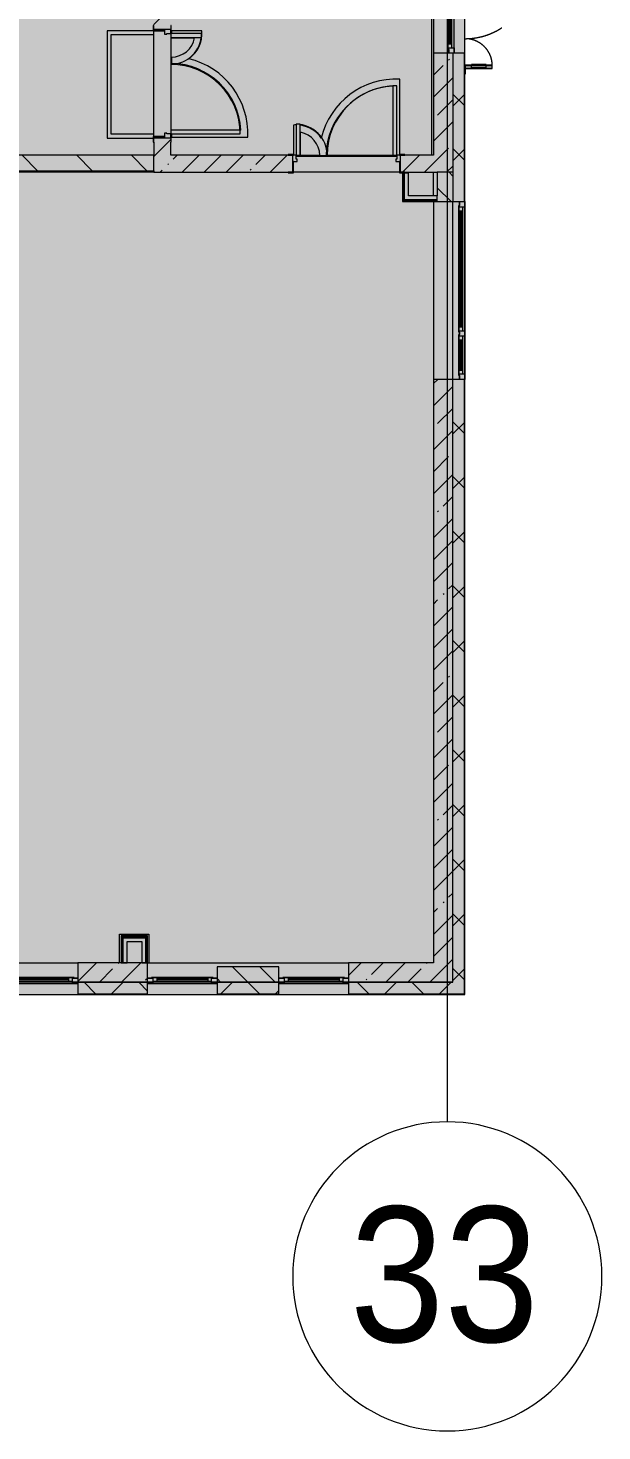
# Model space of a CAD drawing. Header units: millimetres. Extents: x 81548 to 272142, y -8553 to 29000.
# Drawn here: x 264716 to 272142, y -5906 to 12246 of the extents above; entities that cross this region are included whole.
import ezdxf

# ---------------------------------------------------------------- set-up
doc = ezdxf.new("R2010")
doc.units = ezdxf.units.MM
doc.linetypes.add('200_ШТРИХ__ш1_п0_6_', pattern=[800, 500, -300])
doc.linetypes.add('Осевая', pattern=[31.75, 6.35, -4.7625, 15.875, -4.7625])
doc.layers.add('A-DETL-GENF-2', color=7, linetype='Continuous', lineweight=9, true_color=0xc0c0c0, transparency=0.4)
for name, color, linetype, lineweight in [('A-DETL-MBND-1', 7, '200_ШТРИХ__ш1_п0_6_', 9), ('A-WALL-3', 7, 'Continuous', 5), ('I-WALL-4', 7, 'Continuous', 5), ('S-COLS-3', 7, 'Continuous', 5), ('Оси', 7, 'Continuous', 9), ('Оси-1', 7, 'Continuous', 20), ('Оси-2', 7, 'Осевая', 9)]:
    doc.layers.add(name, color=color, linetype=linetype, lineweight=lineweight)
for name, color, linetype, lineweight, true_color in [('A-DOOR-1', 7, 'Continuous', 5, 0xb7b7b7), ('A-DOOR-2', 7, 'Continuous', 5, 0xe2e2e2), ('A-DOOR-FRAM-1', 7, 'Continuous', 5, 0xe2e2e2), ('A-DOOR-FRAM-2', 7, 'Continuous', 5, 0xb7b7b7), ('A-FLOR-2', 7, 'Continuous', 5, 0xb7b7b7), ('A-GLAZ-2', 7, 'Continuous', 5, 0x737373), ('A-WALL-4', 7, 'Continuous', 5, 0x737373), ('A-WALL-5', 7, 'Continuous', 9, 0x737373), ('I-WALL-3', 7, 'Continuous', 9, 0xe7e7e7), ('I-WALL-5', 7, 'Continuous', 5, 0x737373), ('S-COLS-4', 7, 'Continuous', 5, 0x737373)]:
    doc.layers.add(name, color=color, linetype=linetype, lineweight=lineweight, true_color=true_color)
doc.styles.add('Arial_1', font='arial.ttf', dxfattribs={"width": 0.9, "height": 1750})
pattern_1 = [(135, (145131.52, 0), (-176.7767, -176.7767), [])]
pattern_2 = [(45, (145131.5, 0), (-353.5534, 353.5534), []), (135, (145131.5, 0), (-353.5534, -353.5534), [])]
pattern_3 = [(45, (145131.5, 0), (-285.1231, 285.1231), []), (45, (145416.64, 0), (-285.1231, 285.1231), [504.031, -100.806, 16.764, -84.042])]
pattern_4 = [(45, (145131.5, 0), (-530.33, 530.33), []), (135, (145131.5, 0), (-530.33, -530.33), [])]

# ---------------------------------------------------------------- blocks, each defined once
blk = doc.blocks.new('110_Дверь_СКБ_2Ст - Д-5_п_ Из игровой в коридор-32679362-2_10_3_птичка')
at = {"layer": 'A-DOOR-2'}
for points in [[(612.5, 110), (662.5, 110), (662.5, 1010), (612.5, 1010), (612.5, 152.6)], [(-637.5, 110), (-587.5, 110), (-587.5, 510), (-637.5, 510)], [(712.5, -110), (712.5, 30), (697.5, 30), (697.5, -110)]]:
    blk.add_hatch(color=256, dxfattribs=at).paths.add_polyline_path(points)
h = blk.add_hatch(color=256, dxfattribs=at)
h.paths.add_polyline_path([(652.5, 30), (712.5, 30), (712.5, 110), (662.5, 110), (662.5, 60), (652.5, 60)])
h.paths.add_polyline_path([(-687.5, 30), (-627.5, 30), (-627.5, 60), (-637.5, 60), (-637.5, 110), (-687.5, 110)])
at = {"layer": 'A-DOOR-FRAM-1'}
for points in [[(-672.5, 110), (-672.5, 118), (-742.5, 118), (-742.5, 110)], [(-672.5, -110), (-672.5, 30), (-687.5, 30), (-687.5, -110)], [(767.5, 110), (767.5, 118), (697.5, 118), (697.5, 110)], [(-672.5, -118), (-672.5, -110), (-742.5, -110), (-742.5, -118)], [(767.5, -118), (767.5, -110), (697.5, -110), (697.5, -118)]]:
    blk.add_hatch(color=256, dxfattribs=at).paths.add_polyline_path(points)
at = {"layer": 'A-DOOR-1'}
for p, q in [((662.5, 1010), (612.5, 1010)), ((612.5, 1010), (612.5, 110)), ((662.5, 110), (662.5, 1010)), ((-637.5, 510), (-637.5, 110)), ((-587.5, 510), (-637.5, 510)), ((-587.5, 110), (-587.5, 510)), ((-637.5, 110), (-587.5, 110)), ((612.5, 110), (662.5, 110))]:
    blk.add_line(p, q, dxfattribs=at)
for centre, radius, start, end in [((662.5, 110), 900, 90, 180), ((-637.5, 110), 400, 360, 90)]:
    blk.add_arc(centre, radius, start, end, dxfattribs=at)
at = {"layer": 'A-DOOR-FRAM-2'}
for p, q in [((-672.5, 118), (-742.5, 118)), ((-742.5, 118), (-742.5, 110)), ((-742.5, 110), (-672.5, 110)), ((-637.5, 110), (-687.5, 110)), ((-687.5, 110), (-687.5, 30)), ((-687.5, 30), (-627.5, 30)), ((-672.5, 30), (-687.5, 30)), ((-687.5, 30), (-687.5, -110)), ((-672.5, 110), (-672.5, 118)), ((-672.5, -110), (-672.5, 30)), ((-637.5, 60), (-637.5, 110)), ((-627.5, 60), (-637.5, 60)), ((-627.5, 30), (-627.5, 60)), ((662.5, 60), (652.5, 60)), ((652.5, 60), (652.5, 30)), ((652.5, 30), (712.5, 30)), ((662.5, 110), (662.5, 60)), ((712.5, 110), (662.5, 110)), ((767.5, 118), (697.5, 118)), ((697.5, 118), (697.5, 110)), ((697.5, 110), (767.5, 110)), ((712.5, 30), (697.5, 30)), ((697.5, 30), (697.5, -110)), ((712.5, 30), (712.5, 110)), ((712.5, -110), (712.5, 30)), ((767.5, 110), (767.5, 118)), ((-672.5, -110), (-742.5, -110)), ((-742.5, -110), (-742.5, -118)), ((-742.5, -118), (-672.5, -118)), ((-687.5, -110), (-672.5, -110)), ((-672.5, -118), (-672.5, -110)), ((697.5, -110), (712.5, -110)), ((767.5, -110), (697.5, -110)), ((697.5, -110), (697.5, -118)), ((697.5, -118), (767.5, -118)), ((767.5, -118), (767.5, -110))]:
    blk.add_line(p, q, dxfattribs=at)
blk = doc.blocks.new('120_Окно_СКБ_1Ст - 120_Окно_СКБ_1Ст 900х2500_h_ с форточкой-22876038-2_10_3_птичка')
at = {"layer": 'A-GLAZ-2'}
for p, q in [((-450, -127), (-450, -57)), ((-450, -57), (-380, -57)), ((450, -57), (-450, -57)), ((-380, -127), (-450, -127)), ((-450, -127), (-400, -127)), ((-380, -127), (-400, -127)), ((-400, -127), (-400, -137)), ((-400, -137), (400, -137)), ((400, -137), (-400, -137)), ((-380, -57), (-380, -127)), ((380, -87), (-380, -87)), ((-380, -87), (-380, -127)), ((-330, -137), (-330, -87)), ((-330, -107), (330, -107)), ((330, -117), (-330, -117)), ((330, -137), (330, -87)), ((380, -127), (380, -57)), ((380, -57), (450, -57)), ((380, -127), (380, -87)), ((450, -127), (380, -127)), ((400, -127), (380, -127)), ((400, -127), (450, -127)), ((400, -137), (400, -127)), ((450, -57), (450, -127))]:
    blk.add_line(p, q, dxfattribs=at)
blk = doc.blocks.new('110_Дверь_СКБ_2Ст - Д-1_л_Лестничная клетка EIS60 2-32142534-2_10_3_птичка')
at = {"layer": 'A-DOOR-2'}
for points in [[(662, 110), (662, 1010), (612, 1010), (612, 110)], [(-588, 510), (-638, 510), (-638, 110), (-588, 110), (-588, 357)], [(712, 30), (697, 30), (697, -110), (712, -108)]]:
    blk.add_hatch(color=256, dxfattribs=at).paths.add_polyline_path(points)
h = blk.add_hatch(color=256, dxfattribs=at)
h.paths.add_polyline_path([(712, 110), (662, 110), (662, 60), (652, 60), (652, 30), (712, 30)])
h.paths.add_polyline_path([(-628, 30), (-628, 60), (-638, 60), (-638, 110), (-688, 110), (-688, 30)])
at = {"layer": 'A-DOOR-FRAM-1'}
for points in [[(-673, 110), (-673, 118), (-743, 118), (-743, 110)], [(-673, 30), (-688, 30), (-688, -110), (-673, -108)], [(767, 110), (767, 118), (697, 118), (697, 110)], [(-673, -110), (-743, -110), (-743, -118), (-673, -118)], [(767, -118), (767, -110), (697, -110), (697, -118)]]:
    blk.add_hatch(color=256, dxfattribs=at).paths.add_polyline_path(points)
at = {"layer": 'A-DOOR-1'}
for p, q in [((662, 1010), (612, 1010)), ((612, 1010), (612, 110)), ((662, 110), (662, 1010)), ((-638, 510), (-638, 110)), ((-588, 510), (-638, 510)), ((-588, 110), (-588, 510)), ((-638, 110), (-588, 110)), ((612, 110), (662, 110))]:
    blk.add_line(p, q, dxfattribs=at)
for centre, radius, start, end in [((662, 110), 900, 90, 180), ((-638, 110), 400, 360, 90)]:
    blk.add_arc(centre, radius, start, end, dxfattribs=at)
at = {"layer": 'A-DOOR-FRAM-2'}
for p, q in [((-673, 118), (-743, 118)), ((-743, 118), (-743, 110)), ((-743, 110), (-673, 110)), ((-638, 110), (-688, 110)), ((-688, 110), (-688, 30)), ((-688, 30), (-628, 30)), ((-673, 30), (-688, 30)), ((-688, 30), (-688, -110)), ((-673, 110), (-673, 118)), ((-673, -110), (-673, 30)), ((-638, 60), (-638, 110)), ((-628, 60), (-638, 60)), ((-628, 30), (-628, 60)), ((662, 60), (652, 60)), ((652, 60), (652, 30)), ((652, 30), (712, 30)), ((662, 110), (662, 60)), ((712, 110), (662, 110)), ((767, 118), (697, 118)), ((697, 118), (697, 110)), ((697, 110), (767, 110)), ((712, 30), (697, 30)), ((697, 30), (697, -110)), ((712, 30), (712, 110)), ((712, -110), (712, 30)), ((767, 110), (767, 118)), ((-673, -110), (-743, -110)), ((-743, -110), (-743, -118)), ((-743, -118), (-673, -118)), ((-688, -110), (-673, -110)), ((-673, -118), (-673, -110)), ((697, -110), (712, -110)), ((767, -110), (697, -110)), ((697, -110), (697, -118)), ((697, -118), (767, -118)), ((767, -118), (767, -110))]:
    blk.add_line(p, q, dxfattribs=at)
blk = doc.blocks.new('120_Окно_СКБ_1Ст - 120_Окно_СКБ_1Ст 1200х2500_h_ с форточкой2-24160662-2_10_3_птичка')
at = {"layer": 'A-GLAZ-2'}
for p, q in [((-600, -127), (-600, -57)), ((-600, -57), (-530, -57)), ((600, -57), (-600, -57)), ((-530, -127), (-600, -127)), ((-600, -127), (-550, -127)), ((-530, -127), (-550, -127)), ((-550, -127), (-550, -137)), ((-550, -137), (550, -137)), ((550, -137), (-550, -137)), ((-530, -57), (-530, -127)), ((530, -87), (-530, -87)), ((-530, -87), (-530, -127)), ((-480, -137), (-480, -87)), ((-480, -107), (480, -107)), ((480, -117), (-480, -117)), ((480, -137), (480, -87)), ((530, -127), (530, -57)), ((530, -57), (600, -57)), ((530, -127), (530, -87)), ((600, -127), (530, -127)), ((550, -127), (530, -127)), ((550, -127), (600, -127)), ((550, -137), (550, -127)), ((600, -57), (600, -127))]:
    blk.add_line(p, q, dxfattribs=at)
blk = doc.blocks.new('120_Окно_СКБ_2Ст_Фрамуга сверху - 120_Окно_СКБ_2Ст_2300х2500_h_ ДОО-22877051-2_10_3_птичка')
at = {"layer": 'A-GLAZ-2'}
for p, q in [((-1150, 13), (-1150, 83)), ((-1150, 83), (-1080, 83)), ((1150, 83), (-1150, 83)), ((-1080, 13), (-1150, 13)), ((-1150, 13), (-1100, 13)), ((-1080, 13), (-1100, 13)), ((-1100, 13), (-1100, 3)), ((-1100, 3), (540, 3)), ((540, 3), (-1100, 3)), ((-1080, 83), (-1080, 13)), ((-1080, 83), (1080, 83)), ((520, 53), (-1080, 53)), ((-1080, 53), (-1080, 13)), ((-1030, 3), (-1030, 53)), ((-1030, 33), (470, 33)), ((470, 23), (-1030, 23)), ((470, 3), (470, 53)), ((520, 13), (520, 83)), ((520, 83), (590, 83)), ((520, 13), (520, 53)), ((590, 13), (520, 13)), ((540, 13), (520, 13)), ((540, 13), (570, 13)), ((540, 13), (570, 13)), ((540, 3), (540, 13)), ((590, 13), (570, 13)), ((570, 13), (570, 3)), ((570, 3), (1100, 3)), ((1100, 3), (570, 3)), ((590, 83), (590, 13)), ((1080, 53), (590, 53)), ((590, 53), (590, 13)), ((640, 3), (640, 53)), ((640, 33), (1030, 33)), ((1030, 23), (640, 23)), ((1030, 3), (1030, 53)), ((1080, 13), (1080, 83)), ((1080, 83), (1150, 83)), ((1080, 13), (1080, 53)), ((1150, 13), (1080, 13)), ((1100, 13), (1080, 13)), ((1100, 13), (1150, 13)), ((1100, 3), (1100, 13)), ((1150, 83), (1150, 13))]:
    blk.add_line(p, q, dxfattribs=at)
blk = doc.blocks.new('Дверь_Витражная_СКБ_2Ст - ВН-6-31912847-2_10_3_птичка')
at = {"layer": 'A-DETL-MBND-1'}
for points in [[(-643, -370), (-598, -370), (-598, -20), (-643, -20)], [(562, -884), (607, -884), (607, -20), (562, -20)]]:
    blk.add_hatch(color=256, dxfattribs=at).paths.add_polyline_path(points)
for p, q in [((-607, -20), (-715, -20)), ((-715, -20), (-607, -20)), ((-598, -20), (-643, -20)), ((-643, -370), (-643, -20)), ((-598, -20), (-643, -20)), ((-643, -20), (-643, -370)), ((-643, -100), (-598, -100)), ((-633, -290), (-633, -100)), ((-607, -370), (-607, -20)), ((-598, -370), (-598, -20)), ((-598, -370), (-598, -20)), ((-589, -290), (-589, -100)), ((553, -804), (553, -100)), ((562, -20), (607, -20)), ((562, -884), (562, -20)), ((562, -20), (562, -884)), ((607, -20), (562, -20)), ((607, -100), (562, -100)), ((597, -804), (597, -100)), ((607, -884), (607, -20)), ((607, -884), (607, -20)), ((607, -20), (715, -20)), ((607, -20), (715, -20)), ((607, -884), (607, -20)), ((-643, -290), (-598, -290)), ((-643, -370), (-598, -370)), ((-643, -370), (-598, -370)), ((607, -804), (562, -804)), ((607, -884), (562, -884)), ((562, -884), (607, -884))]:
    blk.add_line(p, q, dxfattribs=at)
for centre, radius, start, end in [((-607, -20), 350, 270, 0), ((607, -20), 864, 180, 270)]:
    blk.add_arc(centre, radius, start, end, dxfattribs=at)
blk = doc.blocks.new('Ось сетки - D8-29747960-2_10_3_птичка')
at = {"layer": 'Оси-1'}
for start, end in [(360, 180), (180, 360)]:
    blk.add_arc((0, 0), 4, start, end, dxfattribs=at)

msp = doc.modelspace()

# ---------------------------------------------------------------- hatches: boundary and pattern name
at = {"layer": 'A-DETL-GENF-2'}
msp.add_hatch(color=256, dxfattribs=at).paths.add_polyline_path([(268200.9, -258), (270369.5, -258), (270369.5, 21558), (238439.5, 21558), (238439.5, 27348), (229991.5, 27348), (229991.5, 5750), (234333.5, 5750), (234333.5, -258), (267272.4, -258)])
at = {"layer": 'A-WALL-3'}
h = msp.add_hatch(dxfattribs=at)
h.set_pattern_fill('FP_55', color=256, style=0, pattern_type=2)
h.set_pattern_definition(pattern_2)
h.paths.add_polyline_path([(270357.8, -250), (270361.5, -250), (270361.5, 7700), (270211.5, 7700), (270211.5, -250), (270321.5, -250)])
h.paths.add_polyline_path([(270361.5, 10000), (270361.5, 11920), (270211.5, 11920), (270211.5, 10000)])
h.paths.add_polyline_path([(270361.5, 13120), (270361.5, 21400), (270211.5, 21400), (270211.5, 13120)])
h = msp.add_hatch(dxfattribs=at)
h.set_pattern_fill('FP_65', color=256, style=0, pattern_type=2)
h.set_pattern_definition(pattern_1)
h.paths.add_polyline_path([(270058, 10000), (270211.5, 10000), (270211.5, 10380), (270011.5, 10380), (270011.5, 10000)])
h = msp.add_hatch(dxfattribs=at)
h.set_pattern_fill('FP_65', color=256, style=0, pattern_type=2)
h.set_pattern_definition(pattern_1)
h.paths.add_polyline_path([(267961.5, -100), (267961.5, 100), (267161.5, 100), (267161.5, -100), (267272.4, -100)])
h.paths.add_polyline_path([(254737.4, -100), (255361.5, -100), (255361.5, 100), (254061.5, 100), (254061.5, -100), (254273.1, -100)])
h.paths.add_polyline_path([(264461.5, -100), (264461.5, 100), (263961.5, 100), (263961.5, -100)])
h.paths.add_polyline_path([(258561.5, -100), (258811.5, -100), (258811.5, 100), (258561.5, 100)])
h.paths.add_polyline_path([(259844.3, -100), (260761.5, -100), (260761.5, 100), (259711.5, 100), (259711.5, -100)])
h.paths.add_polyline_path([(244161.5, -100), (244161.5, 100), (240811.5, 100), (240811.5, -100), (244059.4, -100)])
h.paths.add_polyline_path([(245961.5, -100), (246861.5, -100), (246861.5, 100), (245961.5, 100)])
h.paths.add_polyline_path([(249961.5, -100), (249961.5, 100), (248911.5, 100), (248911.5, -100), (249630.5, -100)])
h.paths.add_polyline_path([(247773.5, -100), (248011.5, -100), (248011.5, 100), (247761.5, 100), (247761.5, -100)])
h.paths.add_polyline_path([(239911.5, -100), (239911.5, 100), (239661.5, 100), (239661.5, -100), (239881.1, -100)])
h.paths.add_polyline_path([(237861.5, -100), (237861.5, 100), (237061.5, 100), (237061.5, -100), (237559.8, -100)])
h = msp.add_hatch(dxfattribs=at)
h.set_pattern_fill('FP_55', color=256, style=0, pattern_type=2)
h.set_pattern_definition(pattern_2)
h.paths.add_polyline_path([(265361.5, -250), (266261.5, -250), (266261.5, -100), (265361.5, -100)])
h.paths.add_polyline_path([(267161.5, -250), (267961.5, -250), (267961.5, -100), (267161.5, -100)])
h.paths.add_polyline_path([(270058, -250), (270211.5, -250), (270211.5, -100), (268861.5, -100), (268861.5, -250), (269129.5, -250)])
h.paths.add_polyline_path([(255201.7, -250), (255361.5, -250), (255361.5, -100), (254061.5, -100), (254061.5, -250), (254737.4, -250)])
h.paths.add_polyline_path([(257661.5, -250), (258811.5, -250), (258811.5, -100), (257661.5, -100)])
h.paths.add_polyline_path([(259711.5, -250), (260761.5, -250), (260761.5, -100), (259711.5, -100)])
h.paths.add_polyline_path([(252416.1, -250), (253161.5, -250), (253161.5, -100), (252261.5, -100), (252261.5, -250)])
h.paths.add_polyline_path([(263061.5, -250), (264461.5, -250), (264461.5, -100), (263061.5, -100)])
h.paths.add_polyline_path([(240811.5, -250), (245061.5, -250), (245061.5, -100), (240811.5, -100)])
h.paths.add_polyline_path([(249961.5, -250), (249961.5, -100), (248911.5, -100), (248911.5, -250), (249630.5, -250)])
h.paths.add_polyline_path([(239911.5, -250), (239911.5, -100), (238761.5, -100), (238761.5, -250), (239881.1, -250)])
h.paths.add_polyline_path([(245961.5, -250), (248011.5, -250), (248011.5, -100), (245961.5, -100)])
h.paths.add_polyline_path([(237861.5, -250), (237861.5, -100), (237061.5, -100), (237061.5, -250), (237559.8, -250)])
h.paths.add_polyline_path([(236161.5, -250), (236161.5, -100), (234341.5, -100), (234341.5, -250), (235702.7, -250)])
at = {"layer": 'I-WALL-3'}
for points in [[(269636.5, 10025), (269636.5, 10370), (269586.5, 10370), (269586.5, 10025)], [(270011.5, 10025), (270011.5, 10075), (269636.5, 10075), (269636.5, 10025)], [(266186.5, 425), (266186.5, 475), (265946.5, 475), (265946.5, 425), (265996.5, 425)], [(265996.5, 150), (265996.5, 425), (265946.5, 425), (265946.5, 150)], [(266186.5, 150), (266236.5, 150), (266236.5, 475), (266186.5, 475), (266186.5, 230.5)]]:
    msp.add_hatch(color=256, dxfattribs=at).paths.add_polyline_path(points)
at = {"layer": 'I-WALL-4'}
h = msp.add_hatch(dxfattribs=at)
h.set_pattern_fill('FP_63', color=256, style=0, pattern_type=2)
h.set_pattern_definition(pattern_3)
h.paths.add_polyline_path([(270058, 10600), (270211.5, 10600), (270211.5, 11920), (269961.5, 11920), (269961.5, 10600)])
h.paths.add_polyline_path([(270211.5, 13120), (270211.5, 21400), (269961.5, 21400), (269961.5, 13120), (270058, 13120)])
h = msp.add_hatch(dxfattribs=at)
h.set_pattern_fill('FP_63', color=256, style=0, pattern_type=2)
h.set_pattern_definition(pattern_3)
h.paths.add_polyline_path([(266341.5, 10600), (266561.5, 10600), (266561.5, 10825), (266341.5, 10825), (266341.5, 10770)])
h.paths.add_polyline_path([(266341.5, 12225), (266561.5, 12225), (266561.5, 13400), (266341.5, 13400), (266341.5, 12280)])
h.paths.add_polyline_path([(266341.5, 13900), (266561.5, 13900), (266561.5, 18600), (266341.5, 18600), (266341.5, 15848.6)])
h = msp.add_hatch(dxfattribs=at)
h.set_pattern_fill('FP_66', color=256, style=0, pattern_type=2)
h.set_pattern_definition([(135, (145131.5, 0), (-353.5534, -353.5534), [])])
h.paths.add_polyline_path([(266341.5, 10400), (266341.5, 10600), (264461.5, 10600), (264461.5, 10400), (264486.9, 10400)])
h.paths.add_polyline_path([(252836.5, 10400), (252836.5, 10600), (252481.5, 10600), (252481.5, 10400), (252781.5, 10400)])
h.paths.add_polyline_path([(254881.5, 10400), (255361.5, 10400), (255361.5, 10600), (254236.5, 10600), (254236.5, 10400), (254801.5, 10400)])
h.paths.add_polyline_path([(257058.7, 10400), (257061.5, 10400), (257058.7, 10600), (256311.5, 10600), (256311.5, 10400), (256341.5, 10400)])
h = msp.add_hatch(dxfattribs=at)
h.set_pattern_fill('FP_63', color=256, style=0, pattern_type=2)
h.set_pattern_definition(pattern_3)
h.paths.add_polyline_path([(266341.5, 10380), (268136.5, 10380), (268136.5, 10600), (266341.5, 10600), (266341.5, 10400)])
h.paths.add_polyline_path([(270211.5, 10380), (270211.5, 10600), (269536.5, 10600), (269536.5, 10380), (270058, 10380)])
h = msp.add_hatch(dxfattribs=at)
h.set_pattern_fill('FP_167', color=256, style=0, pattern_type=2)
h.set_pattern_definition(pattern_4)
h.paths.add_polyline_path([(269574, 10000), (269574, 10370), (269561.5, 10370), (269561.5, 10000)])
h = msp.add_hatch(dxfattribs=at)
h.set_pattern_fill('FP_167', color=256, style=0, pattern_type=2)
h.set_pattern_definition(pattern_4)
h.paths.add_polyline_path([(269586.5, 10012.5), (269586.5, 10370), (269574, 10370), (269574, 10012.5)])
h = msp.add_hatch(dxfattribs=at)
h.set_pattern_fill('FP_167', color=256, style=0, pattern_type=2)
h.set_pattern_definition(pattern_4)
h.paths.add_polyline_path([(269574, 10000), (270011.5, 10000), (270011.5, 10012.5), (269574, 10012.5)])
h = msp.add_hatch(dxfattribs=at)
h.set_pattern_fill('FP_167', color=256, style=0, pattern_type=2)
h.set_pattern_definition(pattern_4)
h.paths.add_polyline_path([(270011.5, 10012.5), (270011.5, 10025), (269586.5, 10025), (269586.5, 10012.5), (269636.5, 10012.5)])
h = msp.add_hatch(dxfattribs=at)
h.set_pattern_fill('FP_63', color=256, style=0, pattern_type=2)
h.set_pattern_definition(pattern_3)
h.paths.add_polyline_path([(270211.5, -100), (270211.5, 7700), (269961.5, 7700), (269961.5, -100), (270138.3, -100)])
h = msp.add_hatch(dxfattribs=at)
h.set_pattern_fill('FP_167', color=256, style=0, pattern_type=2)
h.set_pattern_definition(pattern_4)
h.paths.add_polyline_path([(266236.5, 150), (266249, 150), (266249, 487.5), (266236.5, 487.5), (266236.5, 230.5)])
h = msp.add_hatch(dxfattribs=at)
h.set_pattern_fill('FP_167', color=256, style=0, pattern_type=2)
h.set_pattern_definition(pattern_4)
h.paths.add_polyline_path([(266249, 150), (266261.5, 150), (266261.5, 500), (266249, 500), (266249, 230.5)])
h = msp.add_hatch(dxfattribs=at)
h.set_pattern_fill('FP_63', color=256, style=0, pattern_type=2)
h.set_pattern_definition(pattern_3)
h.paths.add_polyline_path([(269421.8, -100), (269961.5, -100), (269961.5, 150), (268861.5, 150), (268861.5, -100), (269129.5, -100)])
at = {"layer": 'S-COLS-3'}
h = msp.add_hatch(dxfattribs=at)
h.set_pattern_fill('FP_63', color=256, style=0, pattern_type=2)
h.set_pattern_definition(pattern_3)
h.paths.add_polyline_path([(265361.5, -100), (266261.5, -100), (266261.5, 150), (265361.5, 150)])

# ---------------------------------------------------------------- linework, layer by layer
at = {"layer": 'A-FLOR-2'}
for p, q in [((269940.5, 10600), (269940.5, 13450)), ((265741.5, 12211.1), (265741.5, 10821.8)), ((266333.5, 12211.1), (265741.5, 12211.1)), ((266341.5, 12161.1), (266341.5, 12210)), ((266965.4, 12208.3), (266571.8, 12208.3)), ((266571.8, 12208.3), (266571.8, 12175)), ((265791.5, 10871.8), (265791.5, 12161.1)), ((265791.5, 12161.1), (266341.5, 12161.1)), ((266571.8, 12125), (266571.8, 12118.3)), ((266571.8, 12118.3), (266871.5, 12118.3)), ((266571.8, 11869.8), (266571.8, 11786.7)), ((269435.4, 11495.1), (269435.4, 10597.4)), ((269525.4, 10608), (269525.4, 11585.5)), ((267469.6, 10924.2), (267461.5, 10924.2)), ((268151.3, 10990.9), (268151.3, 10608)), ((268241.3, 10597.4), (268241.3, 10897.1)), ((265741.5, 10821.8), (266333.5, 10821.8)), ((266341.5, 10871.8), (265791.5, 10871.8)), ((266341.5, 10840), (266341.5, 10871.8)), ((266571.8, 10875), (266571.8, 10834.2)), ((266571.8, 10834.2), (267559.9, 10834.2)), ((268186.5, 10597.4), (268241.3, 10597.4)), ((268186.5, 10590), (269486.5, 10590)), ((268489.8, 10597.4), (268572.9, 10597.4)), ((269435.4, 10597.4), (269486.5, 10597.4)), ((266341.5, 10380), (264461.5, 10380)), ((265900.5, 150), (265900.5, 521)), ((265900.5, 521), (266280.5, 521)), ((266280.5, 521), (266280.5, 150))]:
    msp.add_line(p, q, dxfattribs=at)
for centre, radius, start, end in [((266571.8, 12174.8), 395, 304.42231, 4.87345), ((266571.8, 12174.8), 305, 270, 349.33549), ((266560.8, 10876.8), 1000, 357.56236, 76.45029), ((266560.8, 10876.8), 910, 2.99005, 89.3074), ((269482.8, 10586.4), 1000, 87.56236, 166.45029), ((269482.8, 10586.4), 910, 92.99005, 179.3074), ((268184.8, 10597.4), 395, 89.75521, 94.87345), ((268184.8, 10597.4), 395, 34.42231, 82.4559), ((268184.8, 10597.4), 305, 360, 79.33549)]:
    msp.add_arc(centre, radius, start, end, dxfattribs=at)
at = {"layer": 'A-WALL-4'}
for p, q in [((270369.5, -258), (270369.5, 21558)), ((270369.5, 11920), (270211.5, 11920)), ((270211.5, 10600), (270211.5, 10380)), ((270011.5, 10380), (270011.5, 10075)), ((270011.5, 10000), (270369.5, 10000)), ((270369.5, 7700), (270211.5, 7700)), ((267961.5, 100), (267161.5, 100)), ((267161.5, 100), (267161.5, -258)), ((267961.5, -258), (267961.5, 100)), ((266261.5, -100), (265361.5, -100)), ((265361.5, -100), (265361.5, -258)), ((266261.5, -258), (266261.5, -100)), ((270211.5, -100), (268861.5, -100)), ((268861.5, -100), (268861.5, -258)), ((264461.5, -258), (270369.5, -258))]:
    msp.add_line(p, q, dxfattribs=at)
at = {"layer": 'A-WALL-5'}
for p, q in [((270211.5, 11920), (270211.5, 10600)), ((270361.5, 10000), (270361.5, 11920)), ((270364.5, 10000), (270364.5, 11920)), ((266341.5, 10400), (266341.5, 10600)), ((269574, 10012.5), (269574, 10370)), ((269586.5, 10025), (269586.5, 10370)), ((270211.5, 10380), (270011.5, 10380)), ((270211.5, 10380), (270211.5, 10000)), ((270011.5, 10012.5), (269574, 10012.5)), ((270011.5, 10025), (269586.5, 10025)), ((270361.5, -250), (270361.5, 7700)), ((270364.5, -253), (270364.5, 7700)), ((265934, 487.5), (266249, 487.5)), ((265934, 150), (265934, 487.5)), ((265946.5, 475), (266236.5, 475)), ((265946.5, 150), (265946.5, 475)), ((266236.5, 475), (266236.5, 150)), ((266249, 487.5), (266249, 150)), ((267161.5, -100), (267961.5, -100)), ((267961.5, -100), (267161.5, -100)), ((265361.5, -250), (266261.5, -250)), ((265361.5, -253), (266261.5, -253)), ((267161.5, -250), (267961.5, -250)), ((267161.5, -253), (267961.5, -253)), ((268861.5, -250), (270357.8, -250)), ((268861.5, -253), (270364.5, -253))]:
    msp.add_line(p, q, dxfattribs=at)
at = {"layer": 'I-WALL-5'}
for p, q in [((269961.5, 18412.5), (269961.5, 10600)), ((266341.5, 10871.8), (266341.5, 12161.1)), ((266561.5, 12125), (266561.5, 10925)), ((270211.5, 11920), (269961.5, 11920)), ((266341.5, 10770), (266341.5, 10600)), ((266561.5, 10600), (266561.5, 10770)), ((266341.5, 10600), (256341.5, 10600)), ((268081.5, 10600), (266561.5, 10600)), ((268241.3, 10600), (268489.6, 10600)), ((268573.1, 10600), (269435.4, 10600)), ((269961.5, 10600), (269593.7, 10600)), ((264461.5, 10400), (266341.5, 10400)), ((266341.5, 10400), (266341.5, 10380)), ((266341.5, 10380), (268081.5, 10380)), ((269521.5, 10380), (268151.5, 10380)), ((269561.5, 10370), (269561.5, 10000)), ((269636.5, 10370), (269561.5, 10370)), ((269593.7, 10380), (270011.5, 10380)), ((269636.5, 10075), (269636.5, 10370)), ((269961.5, 10075), (269961.5, 10380)), ((269561.5, 10000), (270011.5, 10000)), ((270011.5, 10075), (269636.5, 10075)), ((269961.5, 10000), (269961.5, 150)), ((270011.5, 10000), (270011.5, 10075)), ((270211.5, -100), (270211.5, 10000)), ((270211.5, 7700), (269961.5, 7700)), ((266261.5, 500), (265921.5, 500)), ((265921.5, 500), (265921.5, 487.5)), ((265921.5, 483.6), (265921.5, 150)), ((265996.5, 425), (266186.5, 425)), ((265996.5, 150), (265996.5, 425)), ((266186.5, 425), (266186.5, 150)), ((266261.5, 150), (266261.5, 500)), ((263961.5, 150), (265361.5, 150)), ((265921.5, 150), (265996.5, 150)), ((266186.5, 150), (266261.5, 150)), ((266261.5, 150), (268861.5, 150)), ((269961.5, 150), (268861.5, 150)), ((268861.5, 150), (268861.5, -100)), ((265361.5, -100), (264461.5, -100)), ((267161.5, -100), (266261.5, -100)), ((268861.5, -100), (267961.5, -100)), ((268861.5, -100), (270211.5, -100))]:
    msp.add_line(p, q, dxfattribs=at)
at = {"layer": 'S-COLS-4'}
for p, q in [((266261.5, 150), (265361.5, 150)), ((265361.5, 150), (265361.5, -100)), ((266261.5, -100), (266261.5, 150)), ((265361.5, -100), (266261.5, -100))]:
    msp.add_line(p, q, dxfattribs=at)
at = {"layer": 'Оси'}
for p, q in [((270141.5, 10029.8), (270141.5, 21915.1)), ((270141.5, -1906.3), (270141.5, 9979))]:
    msp.add_line(p, q, dxfattribs=at)
at = {"layer": 'Оси-2'}
msp.add_line((270141.5, 9979), (270141.5, 10029.8), dxfattribs=at)

# ---------------------------------------------------------------- block references
at = {"layer": 'A-DETL-MBND-1', "rotation": 89.99999999999957}
msp.add_blockref('Дверь_Витражная_СКБ_2Ст - ВН-6-31912847-2_10_3_птичка', (270352.5, 12365), dxfattribs=at)
at = {"layer": 'A-DOOR-1', "rotation": 269.9999999999999}
msp.add_blockref('110_Дверь_СКБ_2Ст - Д-1_л_Лестничная клетка EIS60 2-32142534-2_10_3_птичка', (266451.5, 11537.5), dxfattribs=at)
at = {"layer": 'A-DOOR-1'}
msp.add_blockref('110_Дверь_СКБ_2Ст - Д-5_п_ Из игровой в коридор-32679362-2_10_3_птичка', (268824, 10490), dxfattribs=at)
at = {"layer": 'A-GLAZ-2'}
for name, p, rotation in [('120_Окно_СКБ_1Ст - 120_Окно_СКБ_1Ст 1200х2500_h_ с форточкой2-24160662-2_10_3_птичка', (270286.5, 12520), 269.9999999999999), ('120_Окно_СКБ_2Ст_Фрамуга сверху - 120_Окно_СКБ_2Ст_2300х2500_h_ ДОО-22877051-2_10_3_птичка', (270286.5, 8850), 269.9999999999999), ('120_Окно_СКБ_1Ст - 120_Окно_СКБ_1Ст 900х2500_h_ с форточкой-22876038-2_10_3_птичка', (264911.5, -175), 180), ('120_Окно_СКБ_1Ст - 120_Окно_СКБ_1Ст 900х2500_h_ с форточкой-22876038-2_10_3_птичка', (266711.5, -175), 180), ('120_Окно_СКБ_1Ст - 120_Окно_СКБ_1Ст 900х2500_h_ с форточкой-22876038-2_10_3_птичка', (268411.5, -175), 180)]:
    msp.add_blockref(name, p, dxfattribs=dict(at, rotation=rotation))
at = {"layer": 'Оси-1', "xscale": 499.9999999999995, "yscale": 499.9999999999995, "zscale": 499.9999999999995}
msp.add_blockref('Ось сетки - D8-29747960-2_10_3_птичка', (270141.5, -3906.3), dxfattribs=at)

# ---------------------------------------------------------------- texts
at = {"layer": 'Оси', "insert": (268878.4, -3003), "char_height": 1750, "width": 3030.379, "attachment_point": 1, "style": 'Arial_1'}
msp.add_mtext('33', dxfattribs=at)

doc.saveas('drawing.dxf')
